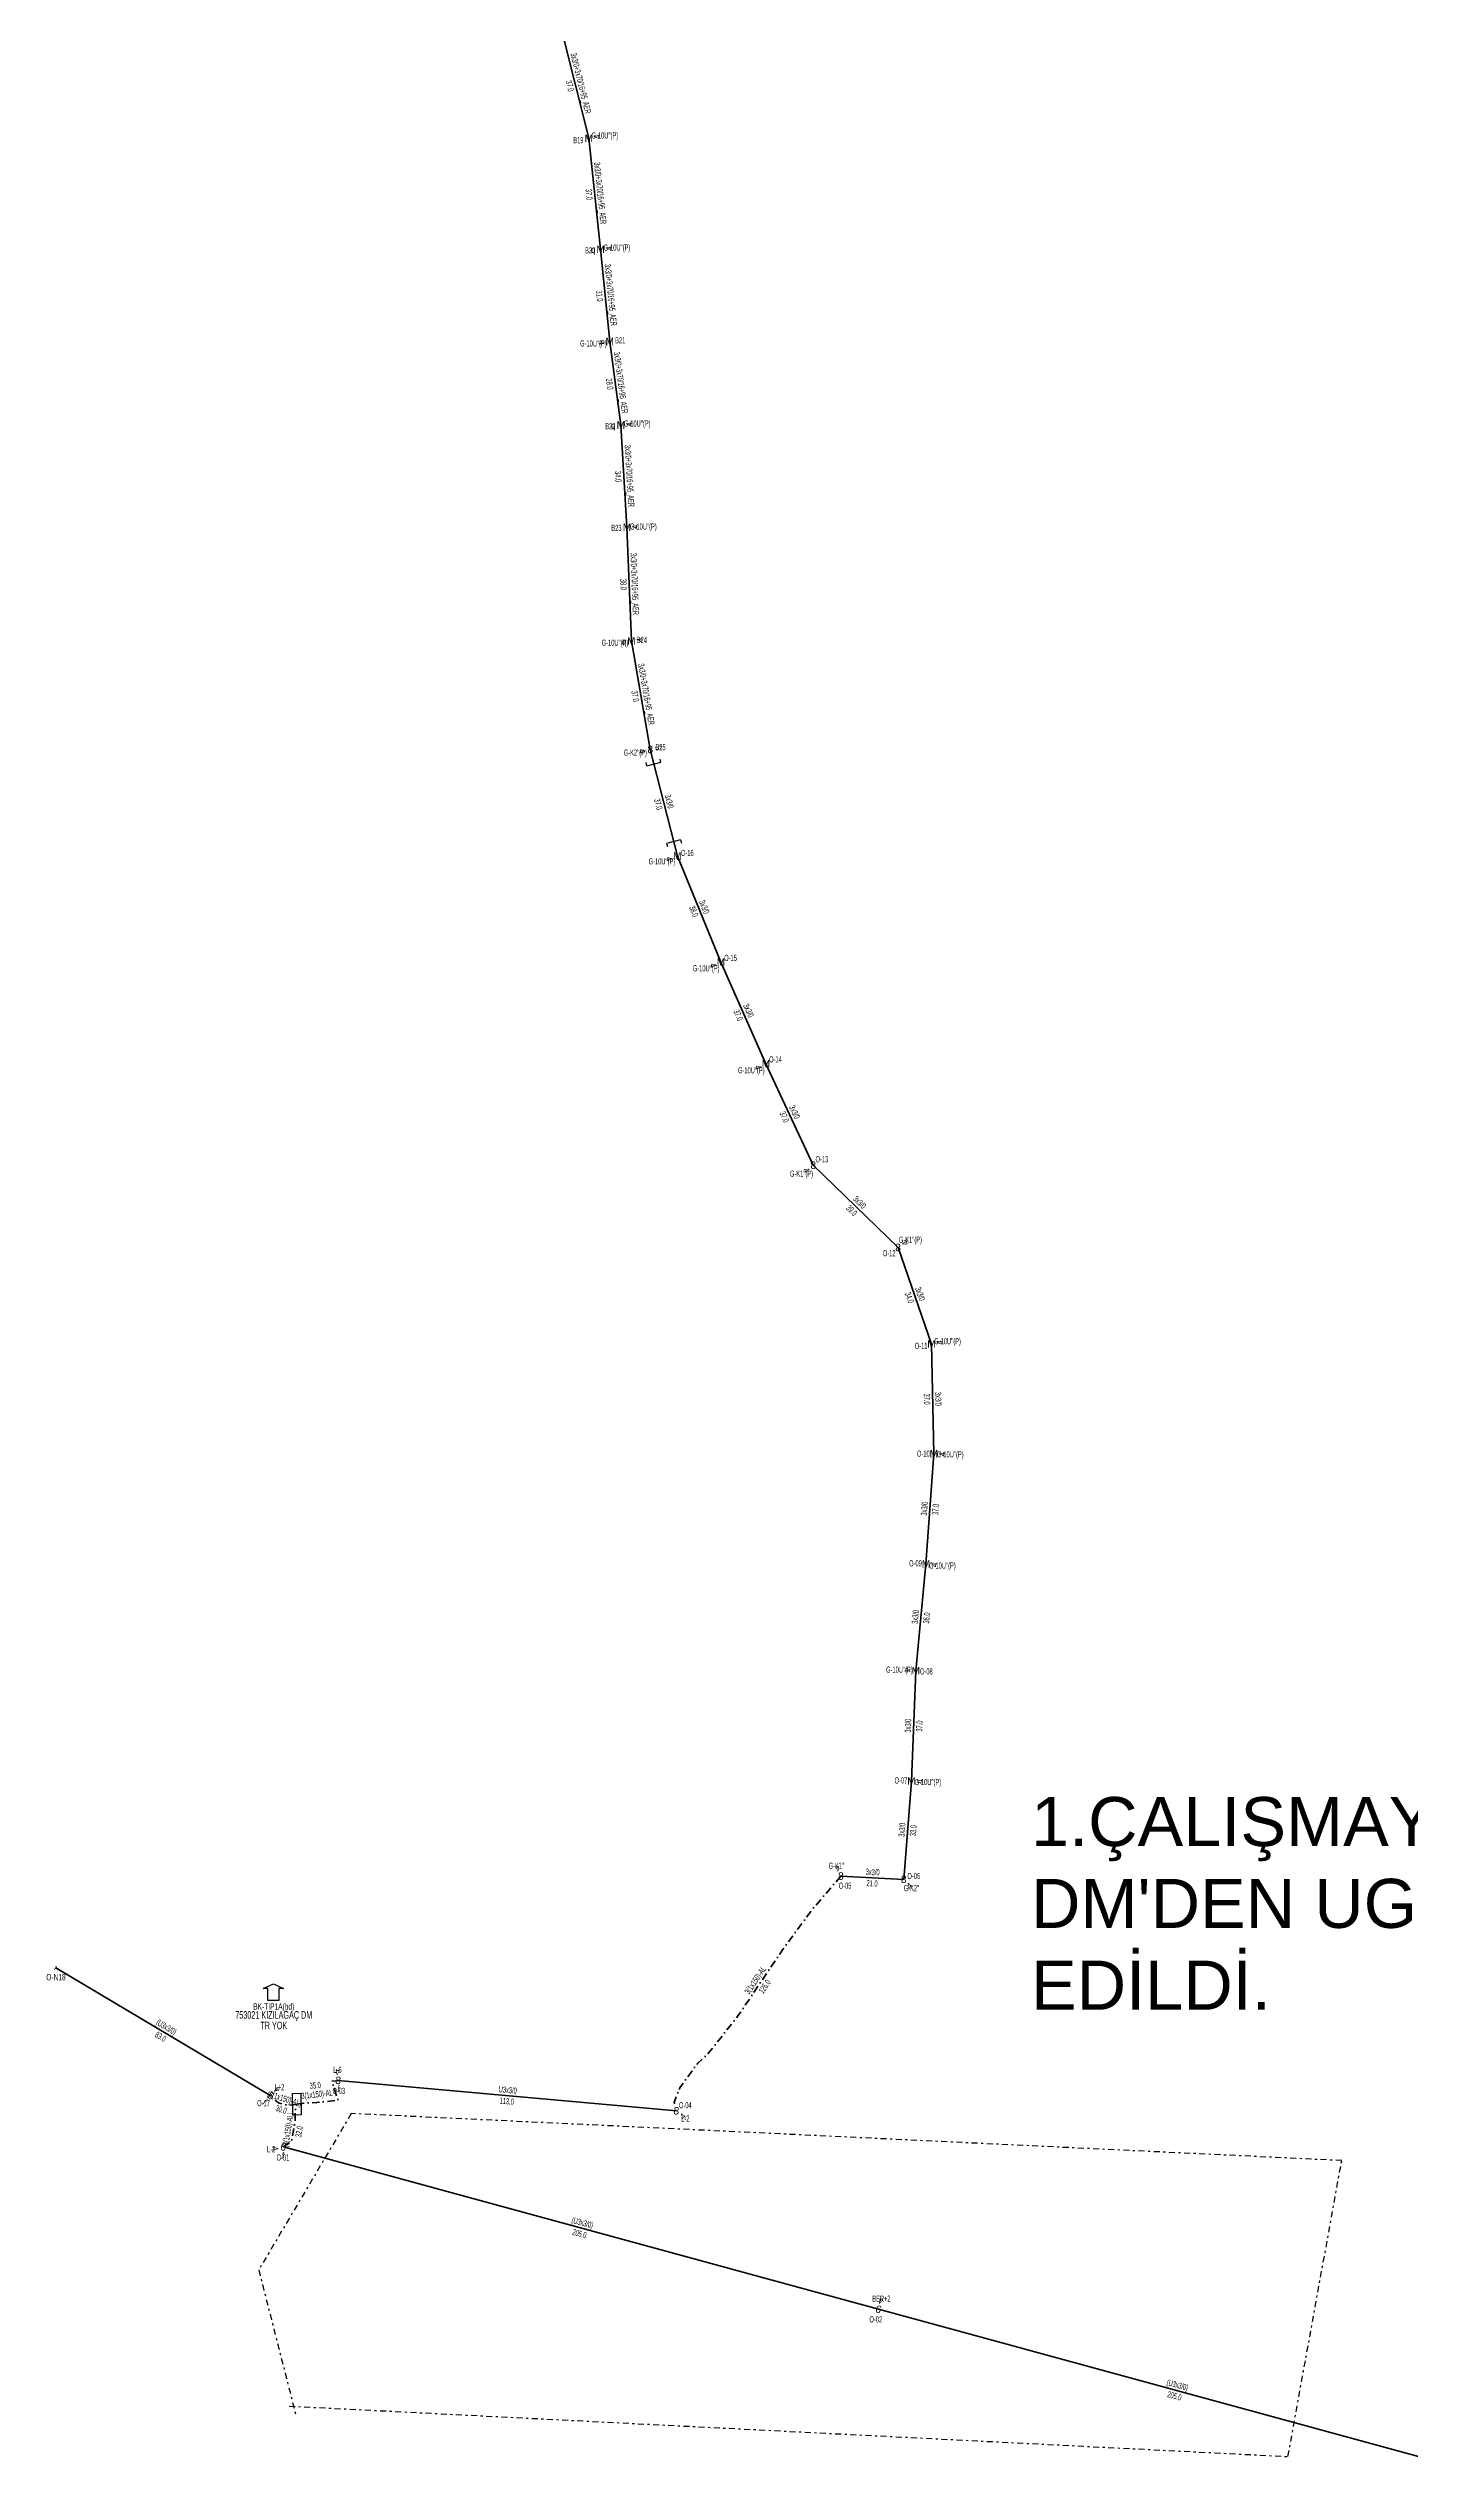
# Model space of a CAD drawing. Header units: millimetres. Extents: x 472380 to 475428, y 4017879 to 4021986.
# Drawn here: x 472932 to 473385, y 4020367 to 4021173 of the extents above; entities that cross this region are included whole.
import ezdxf
from ezdxf.enums import TextEntityAlignment as Align

# ---------------------------------------------------------------- set-up
doc = ezdxf.new("R2010")
doc.units = ezdxf.units.MM
doc.linetypes.add('DASHDOT', pattern=[5, 2.5, -1.25, 0, -1.25])
doc.linetypes.add('DASHEDXX', pattern=[5.05, 2, -1.175, 0.7, -1.175])
for name, color, linetype, lineweight in [('DIREK_ENH_MEVCUT', 6, 'Continuous', 25), ('DIREK_ENH_YENI', 6, 'Continuous', 25), ('DIREK_OG_YENI', 10, 'Continuous', 25), ('HAT_ENH_HAVAI_MEVCUT', 6, 'Continuous', 70), ('HAT_ENH_HAVAI_YENI', 6, 'Continuous', 70), ('HAT_ENH_YERALTI_MEVCUT', 6, 'DASHDOT', 70), ('HAT_ENH_YERALTI_YENI', 6, 'DASHDOT', 70), ('HAT_OG_HAVAI_YENI', 1, 'Continuous', 70), ('HAT_OG_YERALTI_YENI', 1, 'DASHDOT', 70), ('NODE_OG_MEVCUT', 5, 'Continuous', 25), ('TRAFO_MEVCUT', 5, 'Continuous', 30)]:
    doc.layers.add(name, color=color, linetype=linetype, lineweight=lineweight)
doc.layers.add('NIA_AG', color=5, linetype='Continuous')
doc.styles.add('Direk', font='B_CAD')
doc.styles.get("Standard").update_dxf_attribs({"font": 'Arial'})

# ---------------------------------------------------------------- blocks, each defined once
blk = doc.blocks.new('AG_NIA', base_point=(-64.4296, 129.8924))
at = {"layer": 'NIA_AG'}
for p, q in [((-64.429604, 132.292432), (-65.529604, 132.292432)), ((-64.429604, 127.492432), (-64.429604, 132.292432)), ((-64.429604, 127.492432), (-65.529604, 127.492432))]:
    blk.add_line(p, q, dxfattribs=at)
blk = doc.blocks.new('MEV_BINA_KARE')
at = {"layer": 'TRAFO_MEVCUT', "linetype": 'Continuous'}
for p, q in [((-2.25, -2.25), (-2.25, 2.25)), ((-2.25, 2.25), (2.25, 2.25)), ((0, 1.8), (0, 2.7)), ((2.25, 2.25), (2.25, -2.25)), ((2.25, -2.25), (-2.25, -2.25))]:
    blk.add_line(p, q, dxfattribs=at)
blk = doc.blocks.new('MEV_BETKOSK')
at = {"layer": 'TRAFO_MEVCUT', "linetype": 'Continuous'}
for p, q in [((-3.4, 2), (0, 3.6)), ((-1.8, 2), (-3.4, 2)), ((-1.8, -2), (-1.8, 2)), ((0, 3.6), (3.4, 2)), ((3.4, 2), (1.8, 2)), ((1.8, 2), (1.8, -2)), ((1.8, -2), (-1.8, -2))]:
    blk.add_line(p, q, dxfattribs=at)

msp = doc.modelspace()

# ---------------------------------------------------------------- linework, layer by layer
at = {"color": 4, "linetype": 'DASHEDXX', "lineweight": 30}
msp.add_lwpolyline([(473011.991934, 4020389.214786), (473344.108043, 4020372.448949), (473361.997322, 4020470.790886), (473032.678447, 4020486.433756), (473001.921896, 4020434.469673), (473014.21671, 4020386.418096)], dxfattribs=at)
at = {"layer": 'HAT_ENH_HAVAI_MEVCUT'}
for p, q in [((473005.993, 4020492.365), (472934.513797, 4020534.803107)), ((473010.12, 4020475.335), (473207.986347, 4020421.397215)), ((473405.779009, 4020367.465824), (473207.986347, 4020421.397215))]:
    msp.add_line(p, q, dxfattribs=at)
at = {"layer": 'HAT_ENH_HAVAI_YENI'}
msp.add_line((473028.337, 4020497.453), (473140.78, 4020487.34), dxfattribs=at)
at = {"layer": 'HAT_ENH_YERALTI_MEVCUT', "flags": 128}
for points in [[(473014.595, 4020489.524), (473011.348552, 4020489.149932), (473008.546969, 4020490.015127), (473006.52818, 4020491.457118), (473005.993, 4020492.365)], [(473010.12, 4020475.335), (473012.919991, 4020477.368679), (473014.032385, 4020484.04304), (473014.032385, 4020485.443831), (473014.114784, 4020488.369014), (473014.595, 4020489.524)]]:
    msp.add_lwpolyline(points, dxfattribs=at)
at = {"layer": 'HAT_ENH_YERALTI_YENI', "flags": 128}
msp.add_lwpolyline([(473014.595, 4020489.524), (473016.899992, 4020489.901339), (473021.21012, 4020490.0598), (473028.277463, 4020490.883795), (473026.914702, 4020495.003771), (473026.217475, 4020497.158835), (473027.738697, 4020497.317296), (473028.337, 4020497.453)], dxfattribs=at)
at = {"layer": 'HAT_OG_HAVAI_YENI'}
for p, q in [((473102.745609, 4021178.506697), (473111.637338, 4021142.829287)), ((473111.637338, 4021142.829287), (473115.575132, 4021105.947973)), ((473115.575132, 4021105.947973), (473118.63161, 4021075.29201)), ((473118.63161, 4021075.29201), (473122.304089, 4021047.52232)), ((473122.304089, 4021047.52232), (473124.342259, 4021013.546486)), ((473124.342259, 4021013.546486), (473125.813733, 4020975.777762)), ((473125.813733, 4020975.777762), (473132.094, 4020939.742)), ((473132.094, 4020939.742), (473141.095, 4020904.242)), ((473141.095, 4020904.242), (473155.571915, 4020869.093106)), ((473155.571915, 4020869.093106), (473170.530109, 4020835.294846)), ((473170.530109, 4020835.294846), (473186.287, 4020801.561)), ((473186.287, 4020801.561), (473214.495, 4020774.216)), ((473214.495, 4020774.216), (473225.58358, 4020742.142855)), ((473225.58358, 4020742.142855), (473226.37519, 4020705.643055)), ((473226.37519, 4020705.643055), (473223.766314, 4020668.998999)), ((473223.766314, 4020668.998999), (473220.401804, 4020633.587584)), ((473220.401804, 4020633.587584), (473218.923304, 4020596.919057)), ((473218.923304, 4020596.919057), (473216.378, 4020564.26)), ((473216.378, 4020564.26), (473195.466, 4020565.362))]:
    msp.add_line(p, q, dxfattribs=at)
at = {"layer": 'HAT_OG_YERALTI_YENI', "flags": 128}
msp.add_lwpolyline([(473195.466, 4020565.362), (473185.439933, 4020553.595343), (473176.109836, 4020540.853494), (473161.018833, 4020518.52638), (473150.853205, 4020505.784531), (473147.928846, 4020503.20831), (473141.871245, 4020494.992254), (473140.060928, 4020490.118323), (473140.78, 4020487.34)], dxfattribs=at)

# ---------------------------------------------------------------- block references
at = {"layer": 'NIA_AG'}
for p, rotation in [((473133.322862, 4020934.895362), 284.22748), ((473139.866138, 4020909.088638), 104.22748)]:
    msp.add_blockref('AG_NIA', p, dxfattribs=dict(at, rotation=rotation))
at = {"layer": 'TRAFO_MEVCUT'}
msp.add_blockref('MEV_BETKOSK', (473006.786355, 4020525.946376), dxfattribs=at)
at = {"layer": 'TRAFO_MEVCUT', "xscale": 1.598206, "yscale": 0.6084510000000001, "rotation": 271.390549}
msp.add_blockref('MEV_BINA_KARE', (473014.595, 4020489.524), dxfattribs=at)

# ---------------------------------------------------------------- texts
at = {"color": 4, "insert": (473258.668842, 4020591.599332), "char_height": 16.30284596, "attachment_point": 1}
msp.add_mtext_dynamic_manual_height_columns("\\A1;1.ÇALIŞMAYA GÖRE KIZILAĞAÇ DM'DEN UGRAR ÇIKIŞI ENH İPTAL EDİLDİ. ", width=377.974483, gutter_width=81.51423, heights=[0], dxfattribs=at)
at = {"layer": 'DIREK_ENH_MEVCUT', "width": 0.53}
for s, p in [('O-17', (473003.514252, 4020489.894007)), ('L+2', (473008.828832, 4020495.19196)), ('L-2', (473006.016184, 4020474.583906)), ('O-01', (473009.971101, 4020471.838169)), ('BER+2', (473208.946772, 4020424.920006)), ('O-02', (473207.065737, 4020418.020459))]:
    msp.add_text(s, height=2.05, dxfattribs=at).set_placement(p, align=Align.MIDDLE_CENTER)
at = {"layer": 'DIREK_ENH_MEVCUT', "color": 32, "style": 'Direk'}
for s, rotation, p in [('f', 314.910235, (473004.010002, 4020490.388205)), ('4', 134.910235, (473007.975998, 4020494.341795)), ('4', 280.371667, (473007.36575, 4020474.830908)), ('f', 357.561746, (473010.00088, 4020472.537535)), ('4', 164.749979, (473208.722836, 4020424.098619))]:
    msp.add_text(s, height=2, rotation=rotation, dxfattribs=at).set_placement(p, align=Align.MIDDLE_CENTER)
at = {"layer": 'DIREK_ENH_MEVCUT', "style": 'Direk'}
for rotation, p in [(330.657016, (473005.993, 4020492.365)), (346.568971, (473010.12, 4020475.335)), (342.435977, (473207.986347, 4020421.397215))]:
    msp.add_text('6', height=2.5, rotation=rotation, dxfattribs=at).set_placement(p, align=Align.MIDDLE_CENTER)
at = {"layer": 'DIREK_ENH_YENI', "width": 0.53}
for s, p in [('L-6', (473028.101473, 4020500.980381)), ('O-03', (473028.57018, 4020493.960776)), ('O-04', (473143.744987, 4020489.199798)), ('L-2', (473143.775491, 4020484.79835))]:
    msp.add_text(s, height=2.05, dxfattribs=at).set_placement(p, align=Align.MIDDLE_CENTER)
at = {"layer": 'DIREK_ENH_YENI', "color": 32, "style": 'Direk'}
for s, rotation, p in [('4', 183.820032, (473028.150456, 4020500.246779)), ('f', 363.820032, (473028.523544, 4020494.659221)), ('4', 409.685658, (473142.915018, 4020485.528454))]:
    msp.add_text(s, height=2, rotation=rotation, dxfattribs=at).set_placement(p, align=Align.MIDDLE_CENTER)
at = {"layer": 'DIREK_ENH_YENI', "style": 'Direk'}
for rotation, p in [(354.04966, (473028.337, 4020497.453)), (352.748671, (473140.78, 4020487.34))]:
    msp.add_text('8', height=2.5, rotation=rotation, dxfattribs=at).set_placement(p, align=Align.MIDDLE_CENTER)
at = {"layer": 'DIREK_OG_YENI', "width": 0.53}
for s, p in [('B19', (473108.190983, 4021142.218847)), ("G-10U''(P)", (473117.01195, 4021143.781273)), ('B20', (473112.093635, 4021105.588561)), ("G-10U''(P)", (473121.024411, 4021106.510527)), ("G-10U''(P)", (473113.192529, 4021074.661377)), ('B21', (473122.108319, 4021075.695117)), ('B22', (473118.820104, 4021047.187878)), ("G-10U''(P)", (473127.758668, 4021048.045928)), ('B23', (473120.846534, 4021013.373556)), ("G-10U''(P)", (473129.821882, 4021013.817557)), ("G-10U''(P)", (473120.366685, 4020975.199618)), ('B24', (473129.294184, 4020976.147174)), ('B25', (473135.516793, 4020940.473085)), ("G-K2''(P)", (473127.134305, 4020938.682643)), ("G-10U''(P)", (473135.97959, 4020902.549598)), ('O-16', (473144.417865, 4020905.34135)), ('O-15', (473158.790591, 4020870.467925)), ("G-10U''(P)", (473150.671344, 4020866.999884)), ('O-14', (473173.716113, 4020836.743767)), ("G-10U''(P)", (473165.696178, 4020833.096485)), ('O-13', (473189.137698, 4020803.591645)), ("G-K1''(P)", (473182.370228, 4020798.770956)), ('O-12', (473211.542501, 4020772.336438)), ("G-K1''(P)", (473218.591072, 4020776.823561)), ('O-11', (473222.138432, 4020741.525639)), ("G-10U''(P)", (473230.955634, 4020743.105285)), ('O-10', (473222.876258, 4020705.72948)), ("G-10U''(P)", (473231.861664, 4020705.507538)), ('O-09', (473220.278334, 4020669.288822)), ("G-10U''(P)", (473229.22941, 4020668.54506)), ("G-10U''(P)", (473214.930075, 4020633.95756)), ('O-08', (473223.89383, 4020633.351467)), ('O-07', (473215.429402, 4020597.125573)), ("G-10U''(P)", (473224.399036, 4020596.595402)), ("G-K1''", (473193.991314, 4020568.790299)), ('O-05', (473196.849007, 4020562.146834)), ("G-K2''", (473218.941732, 4020561.338018)), ('O-06', (473219.698997, 4020565.36498))]:
    msp.add_text(s, height=2.05, dxfattribs=at).set_placement(p, align=Align.MIDDLE_CENTER)
at = {"layer": 'DIREK_OG_YENI', "style": 'Direk'}
for s, p in [('M', (473111.637338, 4021142.829287)), ('M', (473115.575132, 4021105.947973)), ('M', (473118.63161, 4021075.29201)), ('M', (473122.304089, 4021047.52232)), ('M', (473124.342259, 4021013.546486)), ('M', (473125.813733, 4020975.777762)), ('8', (473132.094, 4020939.742)), ('M', (473141.095, 4020904.242)), ('M', (473155.571915, 4020869.093106)), ('M', (473170.530109, 4020835.294846)), ('8', (473186.287, 4020801.561)), ('8', (473214.495, 4020774.216)), ('M', (473225.58358, 4020742.142855)), ('M', (473226.37519, 4020705.643055)), ('M', (473223.766314, 4020668.998999)), ('M', (473220.401804, 4020633.587584)), ('M', (473218.923304, 4020596.919057)), ('8', (473195.466, 4020565.362)), ('8', (473216.378, 4020564.26))]:
    msp.add_text(s, height=2.5, dxfattribs=at).set_placement(p, align=Align.MIDDLE_CENTER)
at = {"layer": 'DIREK_OG_YENI', "color": 32, "style": 'Direk'}
for s, rotation, p in [('4', 100.044415, (473114.394422, 4021143.31764)), ('4', 95.894033, (473118.36033, 4021106.235502)), ('4', 276.61362, (473115.850243, 4021074.969525)), ('4', 95.483256, (473125.091276, 4021047.789874)), ('4', 92.832058, (473127.138839, 4021013.68483)), ('4', 96.058633, (473128.598094, 4020976.073291)), ('5', 102.056811, (473134.832235, 4020940.326868)), ('4', 282.056811, (473129.355765, 4020939.157132)), ('4', 288.306485, (473138.436708, 4020903.36252)), ('4', 293.129185, (473152.996975, 4020867.99325)), ('4', 294.454949, (473167.981305, 4020834.135708)), ('4', 305.463509, (473184.006441, 4020799.936484)), ('4', 122.480848, (473216.856999, 4020775.719649)), ('4', 100.157067, (473228.339698, 4020742.636627)), ('4', 448.585067, (473229.174337, 4020705.573916)), ('4', 445.250099, (473226.556697, 4020668.767141)), ('4', 266.131776, (473217.608182, 4020633.776477)), ('4', 446.617336, (473221.718426, 4020596.753845)), ('4', 203.275004, (473194.359595, 4020567.934133)), ('4', 401.263549, (473218.224666, 4020562.155285))]:
    msp.add_text(s, height=2, rotation=rotation, dxfattribs=at).set_placement(p, align=Align.MIDDLE_CENTER)
at = {"layer": 'DIREK_OG_YENI', "color": 4, "style": 'Direk'}
for p in [(473113.088348, 4021105.69125), (473119.815528, 4021047.283433), (473123.327697, 4020975.513897)]:
    msp.add_text('q', height=2, dxfattribs=at).set_placement(p, align=Align.MIDDLE_CENTER)
at = {"layer": 'HAT_ENH_HAVAI_MEVCUT', "lineweight": 30, "width": 0.53}
for rotation, p in [(329.301627, (472970.687105, 4020514.314884)), (344.751804, (473109.276931, 4020449.186167)), (344.748134, (473307.106281, 4020395.251581))]:
    msp.add_text('(U3x3/0)', height=2.05, rotation=rotation, dxfattribs=at).set_placement(p, align=Align.CENTER)
for s, rotation, p in [('83.0', 329.301627, (472969.819223, 4020512.85311)), ('205.0', 344.751804, (473108.82983, 4020447.546015)), ('205.0', 344.748134, (473306.659075, 4020393.611457))]:
    msp.add_text(s, height=2.05, rotation=rotation, dxfattribs=at).set_placement(p, align=Align.TOP_CENTER)
at = {"layer": 'HAT_ENH_HAVAI_YENI', "lineweight": 30, "width": 0.53}
msp.add_text('U3x3/0', height=2.05, rotation=354.860587, dxfattribs=at).set_placement((473084.634353, 4020493.242837), align=Align.CENTER)
msp.add_text('113.0', height=2.05, rotation=354.860587, dxfattribs=at).set_placement((473084.482068, 4020491.549671), align=Align.TOP_CENTER)
at = {"layer": 'HAT_ENH_YERALTI_MEVCUT', "lineweight": 30, "width": 0.53}
for rotation, p in [(342.838081, (473010.198572, 4020490.394683)), (80.537678, (473012.637753, 4020480.845598))]:
    msp.add_text('(3(1x150)-AL)', height=2.05, rotation=rotation, dxfattribs=at).set_placement(p, align=Align.CENTER)
for s, rotation, p in [('30.0', 342.838081, (473009.696948, 4020488.770376)), ('32.0', 80.537678, (473014.314623, 4020480.56612))]:
    msp.add_text(s, height=2.05, rotation=rotation, dxfattribs=at).set_placement(p, align=Align.TOP_CENTER)
at = {"layer": 'HAT_ENH_YERALTI_YENI', "lineweight": 30, "width": 0.53}
msp.add_text('3(1x150)-AL', height=2.05, rotation=6.6502, dxfattribs=at).set_placement((473021.392877, 4020491.835072), align=Align.CENTER)
msp.add_text('35.0', height=2.05, rotation=6.6502, dxfattribs=at).set_placement((473020.589482, 4020496.816122), align=Align.TOP_CENTER)
at = {"layer": 'HAT_OG_HAVAI_YENI', "lineweight": 30, "width": 0.53}
for s, rotation, p in [('3x3/0+3x70/16+95_AER', 283.994484, (473108.016245, 4021160.873547)), ('3x3/0+3x70/16+95_AER', 276.094345, (473114.451431, 4021124.478871)), ('3x3/0+3x70/16+95_AER', 275.69372, (473117.949178, 4021090.704321)), ('3x3/0+3x70/16+95_AER', 277.53352, (473121.310513, 4021061.518606)), ('3x3/0+3x70/16+95_AER', 273.432992, (473124.171648, 4021030.585302)), ('3x3/0+3x70/16+95_AER', 272.231123, (473125.927352, 4020994.695215)), ('3x3/0+3x70/16+95_AER', 279.886766, (473129.791428, 4020957.905928)), ('3x3/0', 284.227086, (473137.418652, 4020922.201168)), ('3x3/0', 292.385193, (473149.119443, 4020886.991426)), ('3x3/0', 293.872882, (473163.828291, 4020852.537978)), ('3x3/0', 295.037489, (473179.178925, 4020818.787492)), ('3x3/0', 315.890498, (473200.98302, 4020788.498819)), ('3x3/0', 289.071032, (473220.842786, 4020758.457326)), ('3x3/0', 271.242441, (473226.829185, 4020723.911386)), ('3x3/0', 445.927693, (473224.222898, 4020687.38139)), ('3x3/0', 444.572505, (473221.237869, 4020651.37369)), ('3x3/0', 447.691047, (473218.813244, 4020615.287565)), ('3x3/0', 445.5433, (473216.803148, 4020580.655825)), ('3x3/0', 356.982321, (473205.966901, 4020565.660024))]:
    msp.add_text(s, height=2.05, rotation=rotation, dxfattribs=at).set_placement(p, align=Align.CENTER)
for s, rotation, p in [('37.0', 283.994484, (473106.366702, 4021160.462438)), ('37.0', 276.094345, (473112.761039, 4021124.298389)), ('31.0', 275.69372, (473116.257565, 4021090.535662)), ('28.0', 277.53352, (473119.625186, 4021061.295725)), ('34.0', 273.432992, (473122.474699, 4021030.483504)), ('38.0', 272.231123, (473124.228641, 4020994.629033)), ('37.0', 279.886766, (473128.116674, 4020957.614035)), ('37.0', 284.227086, (473135.770792, 4020921.783366)), ('38.0', 292.385193, (473147.547547, 4020886.344013)), ('37.0', 293.872882, (473162.273733, 4020851.849973)), ('37.0', 295.037489, (473177.638672, 4020818.068033)), ('39.0', 315.890498, (473199.799766, 4020787.2782)), ('34.0', 289.071032, (473219.236092, 4020757.901868)), ('37.0', 271.242441, (473225.129585, 4020723.874525)), ('37.0', 445.927693, (473225.918606, 4020687.260664)), ('36.0', 444.572505, (473222.930248, 4020651.212893)), ('37.0', 447.691047, (473220.511864, 4020615.219076)), ('33.0', 445.5433, (473218.498008, 4020580.523725)), ('21.0', 356.982321, (473205.877406, 4020563.962382))]:
    msp.add_text(s, height=2.05, rotation=rotation, dxfattribs=at).set_placement(p, align=Align.TOP_CENTER)
at = {"layer": 'HAT_OG_YERALTI_YENI', "lineweight": 30, "width": 0.53}
msp.add_text('3(1x150)-AL', height=2.05, rotation=415.945051, dxfattribs=at).set_placement((473167.860109, 4020530.165926), align=Align.CENTER)
msp.add_text('126.0', height=2.05, rotation=415.945051, dxfattribs=at).set_placement((473169.26856, 4020529.213947), align=Align.TOP_CENTER)
at = {"layer": 'NODE_OG_MEVCUT', "width": 0.6}
msp.add_text('O-N18', height=2.1, dxfattribs=at).set_placement((472934.513797, 4020532.803107), align=Align.TOP_CENTER)
at = {"layer": 'NODE_OG_MEVCUT', "style": 'Direk'}
msp.add_text('A', height=1.4, dxfattribs=at).set_placement((472934.513797, 4020534.803107), align=Align.MIDDLE_CENTER)
at = {"layer": 'TRAFO_MEVCUT', "width": 0.6}
for s, height, p in [('BK-TIP1A(hd)', 2.1, (473006.921636, 4020520.957216)), ('753021 KIZILAĞAÇ DM', 2.5, (473006.921636, 4020517.957216)), ('TR YOK', 2.5, (473006.921636, 4020514.457216))]:
    msp.add_text(s, height=height, dxfattribs=at).set_placement(p, align=Align.CENTER)

doc.saveas('drawing.dxf')
